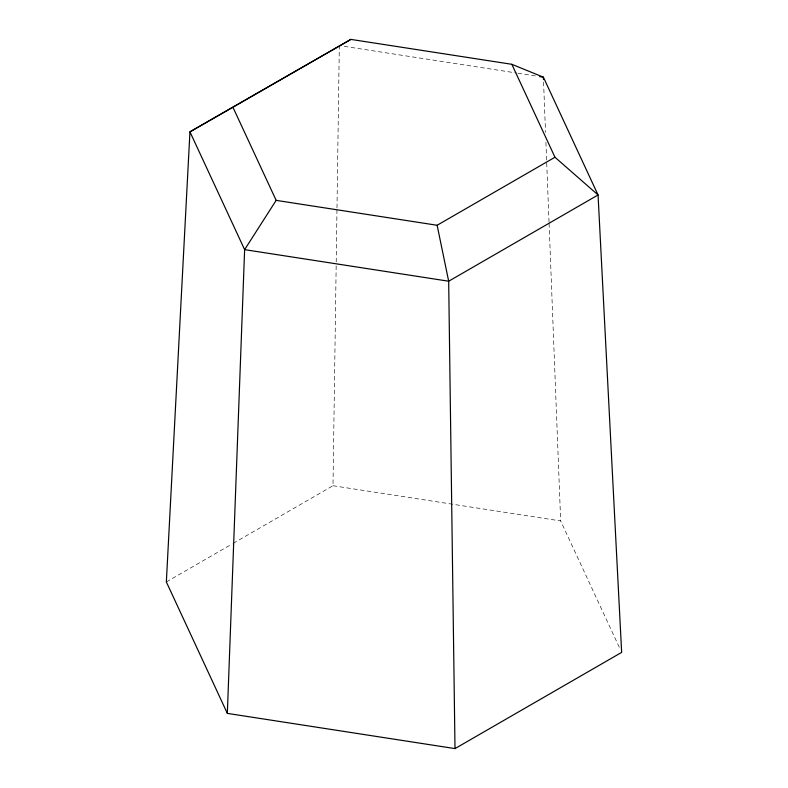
<?xml version="1.0" encoding="UTF-8"?>
<svg xmlns="http://www.w3.org/2000/svg" width="788" height="788" viewBox="0 0 788 788"><rect width="100%" height="100%" fill="white"/><g stroke="black" fill="none" stroke-linecap="round" stroke-linejoin="round"><path stroke-width="0.59" stroke-dasharray="3.94 2.96" d="M233.218 543.336L332.999 485.723L336.2 263.202M336.21 261.971L336.978 209.106M336.988 207.874L339.323 45.596M166.347 581.948L232.155 543.947M344.179 46.344L516.662 73.028M517.874 73.215L537.308 76.219M332.999 485.723L560.662 520.947L619.595 647.923M543.572 82.08L545.532 132.482M545.917 142.313L549.029 222.226M549.078 223.447L560.662 520.947"/><path stroke-width="1.18" d="M227.338 713.386L244.625 249.648L189.947 131.842L350.867 39.4L511.836 64.301L543.375 77.165L598.053 194.971L621.653 652.385L455.001 748.6L227.338 713.386L166.347 581.948L189.947 131.842L350.867 39.4M233.031 107.434L276.164 200.369L244.625 249.648L448.677 281.217L598.053 194.971L554.969 157.236L511.836 64.301M276.164 200.369L437.133 225.269L554.969 157.236M539.731 76.603L543.375 77.165L543.474 79.618M437.133 225.269L448.677 281.217L455.001 748.6"/></g></svg>
